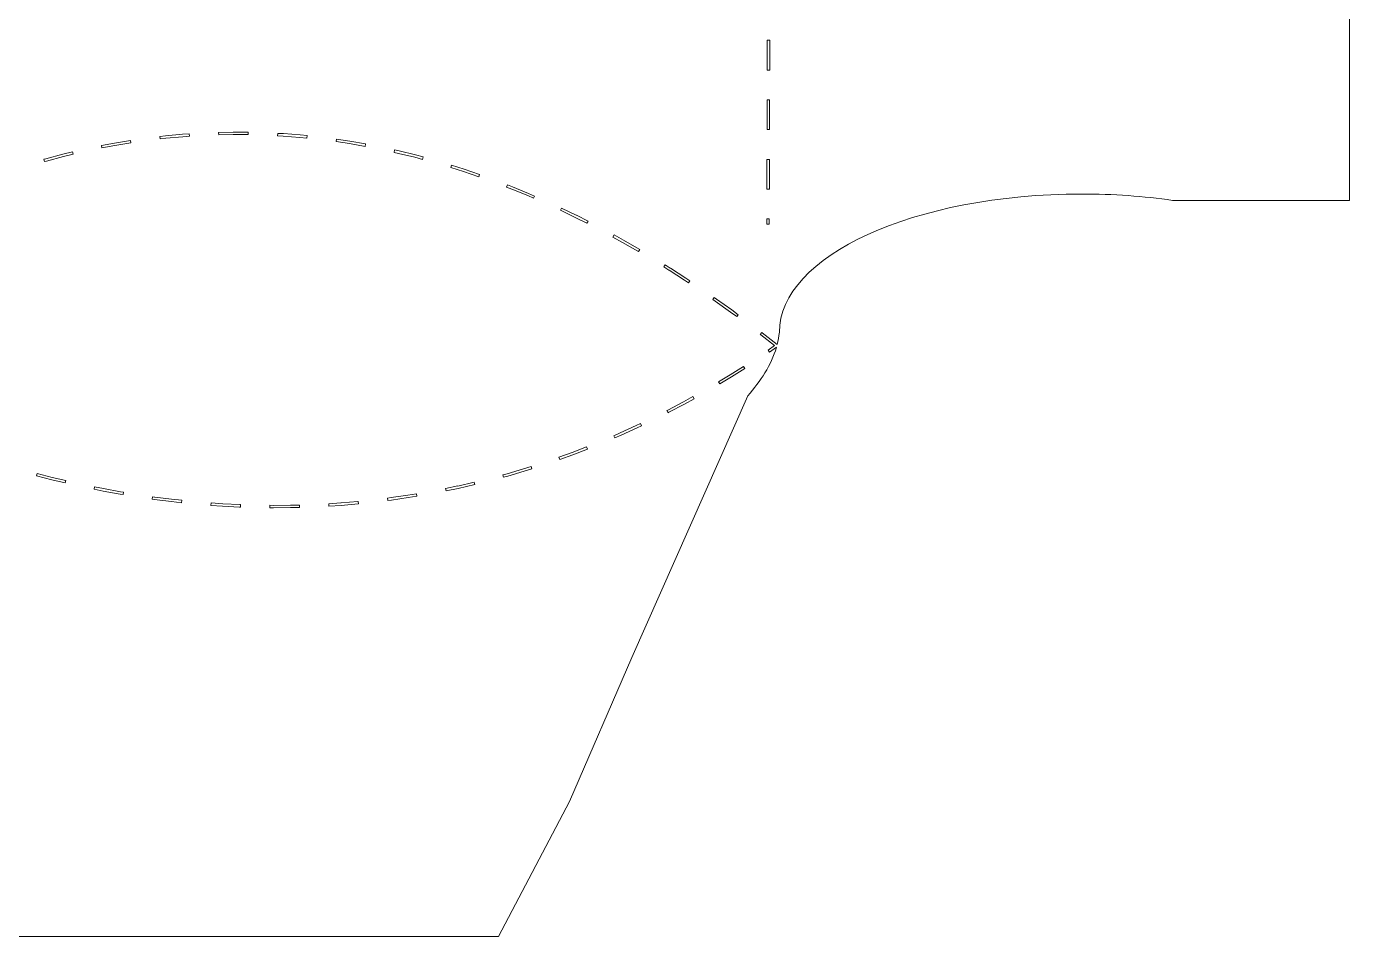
# Model space of a CAD drawing. Header units: centimetres. Extents: x -13.8 to 13.9, y -12.5 to 13.5.
# Drawn here: x -0.25 to 13.85, y -12.5 to -2.81 of the extents above; entities that cross this region are included whole.
import ezdxf

# ---------------------------------------------------------------- set-up
doc = ezdxf.new("R2010")
doc.units = ezdxf.units.CM
doc.header["$MEASUREMENT"] = 0
doc.layers.add('Layer 1', color=7, linetype='Continuous')

msp = doc.modelspace()

# ---------------------------------------------------------------- linework, layer by layer
at = {"layer": 'Layer 1', "color": 22, "lineweight": 18}
for points, knots in [([(-0.39191, 13.53923), (-0.39191, 13.53923), (-1.38576, 12.03771), (-1.38576, 12.03771), (-1.38576, 12.03771), (-1.38576, 12.03771), (-2.20679, 10.56266), (-2.20679, 10.56266), (-2.20679, 10.56266), (-2.20679, 10.30402), (-3.17457, 8.8097), (-3.41147, 8.19878), (-3.41147, 8.19878), (-3.44324, 8.14973), (-3.47562, 8.09861), (-3.5049, 8.04581), (-3.5049, 8.04581), (-3.5049, 8.04581), (-3.34615, 8.13676), (-3.34615, 8.13676), (-3.34615, 8.13676), (-3.34615, 8.13676), (-3.25355, 8.18885), (-3.25355, 8.18885), (-3.25355, 8.18885), (-3.25355, 8.18885), (-3.24115, 8.1657), (-3.24115, 8.1657), (-3.24115, 8.1657), (-3.24115, 8.1657), (-3.33375, 8.11444), (-3.33375, 8.11444), (-3.33375, 8.11444), (-3.33375, 8.11444), (-3.51152, 8.01191), (-3.51152, 8.01191), (-3.51152, 8.01191), (-3.51152, 8.01191), (-3.5173, 8.02266), (-3.5173, 8.02266), (-3.5173, 8.02266), (-3.56171, 7.93923), (-3.59771, 7.85179), (-3.61239, 7.76139), (-3.61239, 7.76139), (-3.61283, 7.67414), (-3.61239, 7.56708), (-3.61239, 7.56708), (-3.61239, 7.56708), (-4.0766, 6.9331), (-5.69982, 6.4641), (-7.63075, 6.4641), (-7.63075, 6.4641), (-8.04973, 6.4641), (-8.45418, 6.48677), (-8.83543, 6.52777), (-8.83543, 6.52777), (-8.83543, 6.52777), (-11.17617, 6.52777), (-11.17617, 6.52777), (-11.17617, 6.52777), (-11.17617, 6.52777), (-11.17617, 6.53107), (-11.17617, 6.53107), (-11.17617, 6.53107), (-11.17617, 6.53632), (-11.18067, 6.54017), (-11.18609, 6.54017), (-11.18609, 6.54017), (-11.18609, 6.54017), (-12.20473, 6.54017), (-12.20473, 6.54017), (-12.20473, 6.54017), (-12.20473, 6.54017), (-12.20473, 4.91794), (-12.20473, 4.91794), (-12.20473, 4.91794), (-12.27671, 4.95157), (-12.35813, 4.97086), (-12.44368, 4.97086), (-12.44368, 4.97086), (-12.44368, 4.97086), (-13.25314, 4.97086), (-13.25314, 4.97086), (-13.25314, 4.97086), (-13.55624, 4.97086), (-13.8005, 4.73442), (-13.8005, 4.44087), (-13.8005, 4.44087), (-13.8005, 4.44087), (-13.8005, -2.12328), (-13.8005, -2.12328), (-13.8005, -2.12328), (-13.8005, -2.41684), (-13.55624, -2.65327), (-13.25314, -2.65327), (-13.25314, -2.65327), (-13.25314, -2.65327), (-12.44368, -2.65327), (-12.44368, -2.65327), (-12.44368, -2.65327), (-12.35813, -2.65328), (-12.27671, -2.63399), (-12.20473, -2.60036), (-12.20473, -2.60036), (-12.20473, -2.60036), (-12.20473, -4.42268), (-12.20473, -4.42268), (-12.20473, -4.42268), (-12.20473, -4.42268), (-11.47051, -4.42268), (-11.47051, -4.42268), (-11.47051, -4.42268), (-11.47051, -4.42268), (-11.47051, -4.43839), (-11.47051, -4.43839), (-11.47051, -4.43839), (-11.47051, -4.43839), (-9.88963, -4.43839), (-9.88963, -4.43839), (-9.88963, -4.43839), (-9.2735, -4.30931), (-8.55492, -4.23499), (-7.78785, -4.23499), (-7.78785, -4.23499), (-5.49553, -4.23498), (-3.63554, -4.89652), (-3.63554, -5.71004), (-3.63554, -5.71004), (-3.63554, -5.71004), (-3.58676, -6.08128), (-3.58676, -6.08128), (-3.58676, -6.08128), (-3.58676, -6.08128), (-3.58014, -6.06971), (-3.58014, -6.06971), (-3.58014, -6.06971), (-3.58014, -6.06971), (-3.4032, -6.17637), (-3.4032, -6.17637), (-3.4032, -6.17637), (-3.4032, -6.17637), (-3.3106, -6.23094), (-3.3106, -6.23094), (-3.3106, -6.23094), (-3.3106, -6.23094), (-3.32383, -6.25326), (-3.32383, -6.25326), (-3.32383, -6.25326), (-3.32383, -6.25326), (-3.41643, -6.19869), (-3.41643, -6.19869), (-3.41643, -6.19869), (-3.41643, -6.19869), (-3.5851, -6.09699), (-3.5851, -6.09699), (-3.5851, -6.09699), (-3.5851, -6.09699), (-3.55451, -6.32933), (-3.55451, -6.32933), (-3.55451, -6.32933), (-3.52232, -6.449), (-3.46148, -6.5663), (-3.37509, -6.67908), (-3.37509, -6.67908), (-3.37509, -6.67908), (-2.81285, -7.85564), (-2.81285, -7.85564), (-2.81285, -7.85564), (-2.50634, -8.45855), (-2.20679, -9.04304), (-2.20679, -9.20254), (-2.20679, -9.20254), (-2.20679, -9.20254), (-1.38576, -10.83717), (-1.38576, -10.83717), (-1.38576, -10.83717), (-1.38576, -10.83717), (-0.39191, -12.50404), (-0.39191, -12.50404), (-0.39191, -12.50404), (-0.39191, -12.50404), (4.77904, -12.50404), (4.77904, -12.50404), (4.77904, -12.50404), (4.77904, -12.50404), (5.53558, -11.06537), (5.53558, -11.06537), (5.53558, -11.06537), (5.53558, -11.06537), (6.20117, -9.52913), (6.20117, -9.52913), (6.20117, -9.52913), (6.20117, -9.52913), (7.4381, -6.74191), (7.4381, -6.74191), (7.4381, -6.74191), (7.57359, -6.58098), (7.68726, -6.41743), (7.74237, -6.22432), (7.74237, -6.22432), (7.74237, -6.22432), (7.66713, -6.27559), (7.66713, -6.27559), (7.66713, -6.27559), (7.66713, -6.27559), (7.65307, -6.25409), (7.65307, -6.25409), (7.65307, -6.25409), (7.65307, -6.25409), (7.72335, -6.20613), (7.72335, -6.20613), (7.72335, -6.20613), (7.72335, -6.20613), (7.57618, -6.09038), (7.57618, -6.09038), (7.57618, -6.09038), (7.57618, -6.09038), (7.57039, -6.08707), (7.57039, -6.08707), (7.57039, -6.08707), (7.57039, -6.08707), (7.58693, -6.06557), (7.58693, -6.06557), (7.58693, -6.06557), (7.58693, -6.06557), (7.59189, -6.06971), (7.59189, -6.06971), (7.59189, -6.06971), (7.59189, -6.06971), (7.75064, -6.19456), (7.75064, -6.19456), (7.75064, -6.19456), (7.76115, -6.15242), (7.7693, -6.10921), (7.77379, -6.06392), (7.77379, -6.06392), (7.77379, -5.25025), (9.2172, -4.59052), (10.99509, -4.59052), (10.99509, -4.59052), (11.33374, -4.59052), (11.65927, -4.6139), (11.96578, -4.65832), (11.96578, -4.65832), (11.96578, -4.65832), (13.85176, -4.65832), (13.85176, -4.65832), (13.85176, -4.65832), (13.85176, -4.65832), (13.85176, 6.29791), (13.85176, 6.29791), (13.85176, 6.29791), (13.85176, 6.29791), (12.43872, 6.29791), (12.43872, 6.29791), (12.43872, 6.29791), (11.97536, 6.17965), (11.4426, 6.11105), (10.87438, 6.11105), (10.87438, 6.11105), (9.33216, 6.11105), (8.04244, 6.60907), (7.72749, 7.27191), (7.72749, 7.27191), (7.72749, 7.27191), (7.72749, 7.31242), (7.72749, 7.31242), (7.72749, 7.31242), (7.75154, 7.50055), (7.71839, 7.65754), (7.67209, 7.81017), (7.67209, 7.81017), (7.67209, 7.81017), (7.53236, 7.70599), (7.53236, 7.70599), (7.53236, 7.70599), (7.53236, 7.70599), (7.5274, 7.70186), (7.5274, 7.70186), (7.5274, 7.70186), (7.5274, 7.70186), (7.51169, 7.72418), (7.51169, 7.72418), (7.51169, 7.72418), (7.51169, 7.72418), (7.51747, 7.72666), (7.51747, 7.72666), (7.51747, 7.72666), (7.51747, 7.72666), (7.66382, 7.83663), (7.66382, 7.83663), (7.66382, 7.83663), (7.66341, 7.83795), (7.66341, 7.83944), (7.66299, 7.84076), (7.66299, 7.84076), (7.66299, 7.84076), (7.59768, 7.88872), (7.59768, 7.88872), (7.59768, 7.88872), (7.59768, 7.88872), (7.61173, 7.90939), (7.61173, 7.90939), (7.61173, 7.90939), (7.61173, 7.90939), (7.64894, 7.8821), (7.64894, 7.8821), (7.64894, 7.8821), (7.6368, 7.91945), (7.62481, 7.95683), (7.61256, 7.99455), (7.61256, 7.99455), (7.54265, 8.20988), (7.24876, 8.72794), (7.24876, 8.72794), (7.24876, 8.72794), (7.24876, 8.72794), (6.20117, 10.85784), (6.20117, 10.85784), (6.20117, 10.85784), (6.20117, 10.85784), (5.53558, 12.24359), (5.53558, 12.24359), (5.53558, 12.24359), (5.53558, 12.24359), (4.77904, 13.53923), (4.77904, 13.53923), (4.77904, 13.53923), (4.77904, 13.53923), (-0.39191, 13.53923), (-0.39191, 13.53923)], [0, 0, 0, 0, 0.01190476, 0.01190476, 0.01190476, 0.01190476, 0.02380952, 0.02380952, 0.02380952, 0.02380952, 0.03571429, 0.03571429, 0.03571429, 0.03571429, 0.04761905, 0.04761905, 0.04761905, 0.04761905, 0.05952381, 0.05952381, 0.05952381, 0.05952381, 0.07142857, 0.07142857, 0.07142857, 0.07142857, 0.08333333, 0.08333333, 0.08333333, 0.08333333, 0.0952381, 0.0952381, 0.0952381, 0.0952381, 0.10714286, 0.10714286, 0.10714286, 0.10714286, 0.11904762, 0.11904762, 0.11904762, 0.11904762, 0.13095238, 0.13095238, 0.13095238, 0.13095238, 0.14285714, 0.14285714, 0.14285714, 0.14285714, 0.1547619, 0.1547619, 0.1547619, 0.1547619, 0.16666667, 0.16666667, 0.16666667, 0.16666667, 0.17857143, 0.17857143, 0.17857143, 0.17857143, 0.19047619, 0.19047619, 0.19047619, 0.19047619, 0.20238095, 0.20238095, 0.20238095, 0.20238095, 0.21428571, 0.21428571, 0.21428571, 0.21428571, 0.22619048, 0.22619048, 0.22619048, 0.22619048, 0.23809524, 0.23809524, 0.23809524, 0.23809524, 0.25, 0.25, 0.25, 0.25, 0.26190476, 0.26190476, 0.26190476, 0.26190476, 0.27380952, 0.27380952, 0.27380952, 0.27380952, 0.28571429, 0.28571429, 0.28571429, 0.28571429, 0.29761905, 0.29761905, 0.29761905, 0.29761905, 0.30952381, 0.30952381, 0.30952381, 0.30952381, 0.32142857, 0.32142857, 0.32142857, 0.32142857, 0.33333333, 0.33333333, 0.33333333, 0.33333333, 0.3452381, 0.3452381, 0.3452381, 0.3452381, 0.35714286, 0.35714286, 0.35714286, 0.35714286, 0.36904762, 0.36904762, 0.36904762, 0.36904762, 0.38095238, 0.38095238, 0.38095238, 0.38095238, 0.39285714, 0.39285714, 0.39285714, 0.39285714, 0.4047619, 0.4047619, 0.4047619, 0.4047619, 0.41666667, 0.41666667, 0.41666667, 0.41666667, 0.42857143, 0.42857143, 0.42857143, 0.42857143, 0.44047619, 0.44047619, 0.44047619, 0.44047619, 0.45238095, 0.45238095, 0.45238095, 0.45238095, 0.46428571, 0.46428571, 0.46428571, 0.46428571, 0.47619048, 0.47619048, 0.47619048, 0.47619048, 0.48809524, 0.48809524, 0.48809524, 0.48809524, 0.5, 0.5, 0.5, 0.5, 0.51190476, 0.51190476, 0.51190476, 0.51190476, 0.52380952, 0.52380952, 0.52380952, 0.52380952, 0.53571429, 0.53571429, 0.53571429, 0.53571429, 0.54761905, 0.54761905, 0.54761905, 0.54761905, 0.55952381, 0.55952381, 0.55952381, 0.55952381, 0.57142857, 0.57142857, 0.57142857, 0.57142857, 0.58333333, 0.58333333, 0.58333333, 0.58333333, 0.5952381, 0.5952381, 0.5952381, 0.5952381, 0.60714286, 0.60714286, 0.60714286, 0.60714286, 0.61904762, 0.61904762, 0.61904762, 0.61904762, 0.63095238, 0.63095238, 0.63095238, 0.63095238, 0.64285714, 0.64285714, 0.64285714, 0.64285714, 0.6547619, 0.6547619, 0.6547619, 0.6547619, 0.66666667, 0.66666667, 0.66666667, 0.66666667, 0.67857143, 0.67857143, 0.67857143, 0.67857143, 0.69047619, 0.69047619, 0.69047619, 0.69047619, 0.70238095, 0.70238095, 0.70238095, 0.70238095, 0.71428571, 0.71428571, 0.71428571, 0.71428571, 0.72619048, 0.72619048, 0.72619048, 0.72619048, 0.73809524, 0.73809524, 0.73809524, 0.73809524, 0.75, 0.75, 0.75, 0.75, 0.76190476, 0.76190476, 0.76190476, 0.76190476, 0.77380952, 0.77380952, 0.77380952, 0.77380952, 0.78571429, 0.78571429, 0.78571429, 0.78571429, 0.79761905, 0.79761905, 0.79761905, 0.79761905, 0.80952381, 0.80952381, 0.80952381, 0.80952381, 0.82142857, 0.82142857, 0.82142857, 0.82142857, 0.83333333, 0.83333333, 0.83333333, 0.83333333, 0.8452381, 0.8452381, 0.8452381, 0.8452381, 0.85714286, 0.85714286, 0.85714286, 0.85714286, 0.86904762, 0.86904762, 0.86904762, 0.86904762, 0.88095238, 0.88095238, 0.88095238, 0.88095238, 0.89285714, 0.89285714, 0.89285714, 0.89285714, 0.9047619, 0.9047619, 0.9047619, 0.9047619, 0.91666667, 0.91666667, 0.91666667, 0.91666667, 0.92857143, 0.92857143, 0.92857143, 0.92857143, 0.94047619, 0.94047619, 0.94047619, 0.94047619, 0.95238095, 0.95238095, 0.95238095, 0.95238095, 0.96428571, 0.96428571, 0.96428571, 0.96428571, 0.97619048, 0.97619048, 0.97619048, 0.97619048, 1, 1, 1, 1]), ([(7.6448, -2.95176), (7.6448, -2.95176), (7.67126, -2.95176), (7.67126, -2.95176), (7.67126, -2.95176), (7.67126, -2.95176), (7.67044, -3.26926), (7.67044, -3.26926), (7.67044, -3.26926), (7.67044, -3.26926), (7.64398, -3.26926), (7.64398, -3.26926), (7.64398, -3.26926), (7.64398, -3.26926), (7.6448, -2.95176), (7.6448, -2.95176)], [0, 0, 0, 0, 0.2, 0.2, 0.2, 0.2, 0.4, 0.4, 0.4, 0.4, 0.6, 0.6, 0.6, 0.6, 1, 1, 1, 1]), ([(7.64315, -3.58676), (7.64315, -3.58676), (7.66961, -3.58676), (7.66961, -3.58676), (7.66961, -3.58676), (7.66961, -3.58676), (7.66878, -3.90426), (7.66878, -3.90426), (7.66878, -3.90426), (7.66878, -3.90426), (7.64232, -3.90426), (7.64232, -3.90426), (7.64232, -3.90426), (7.64232, -3.90426), (7.64315, -3.58676), (7.64315, -3.58676)], [0, 0, 0, 0, 0.2, 0.2, 0.2, 0.2, 0.4, 0.4, 0.4, 0.4, 0.6, 0.6, 0.6, 0.6, 1, 1, 1, 1]), ([(1.95048, -3.93072), (1.95048, -3.93072), (1.9513, -3.93072), (1.9513, -3.93072), (1.9513, -3.93072), (1.9513, -3.93072), (2.11171, -3.93154), (2.11171, -3.93154), (2.11171, -3.93154), (2.11171, -3.93154), (2.11171, -3.958), (2.11171, -3.958), (2.11171, -3.958), (2.11171, -3.958), (1.9513, -3.95717), (1.9513, -3.95717), (1.9513, -3.95717), (1.9513, -3.95717), (1.95048, -3.95717), (1.95048, -3.95717), (1.95048, -3.95717), (1.95048, -3.95717), (1.79751, -3.95965), (1.79751, -3.95965), (1.79751, -3.95965), (1.79751, -3.95965), (1.79669, -3.93402), (1.79669, -3.93402), (1.79669, -3.93402), (1.79669, -3.93402), (1.95048, -3.93072), (1.95048, -3.93072)], [0, 0, 0, 0, 0.11111111, 0.11111111, 0.11111111, 0.11111111, 0.22222222, 0.22222222, 0.22222222, 0.22222222, 0.33333333, 0.33333333, 0.33333333, 0.33333333, 0.44444444, 0.44444444, 0.44444444, 0.44444444, 0.55555556, 0.55555556, 0.55555556, 0.55555556, 0.66666667, 0.66666667, 0.66666667, 0.66666667, 0.77777778, 0.77777778, 0.77777778, 0.77777778, 1, 1, 1, 1]), ([(2.42673, -3.94395), (2.42673, -3.94395), (2.48626, -3.94643), (2.48626, -3.94643), (2.48626, -3.94643), (2.48626, -3.94643), (2.48708, -3.94643), (2.48708, -3.94643), (2.48708, -3.94643), (2.48708, -3.94643), (2.66402, -3.96048), (2.66402, -3.96048), (2.66402, -3.96048), (2.66402, -3.96048), (2.66485, -3.96048), (2.66485, -3.96048), (2.66485, -3.96048), (2.66485, -3.96048), (2.74009, -3.96875), (2.74009, -3.96875), (2.74009, -3.96875), (2.74009, -3.96875), (2.73761, -3.99438), (2.73761, -3.99438), (2.73761, -3.99438), (2.73761, -3.99438), (2.66237, -3.98694), (2.66237, -3.98694), (2.66237, -3.98694), (2.66237, -3.98694), (2.66154, -3.98694), (2.66154, -3.98694), (2.66154, -3.98694), (2.66154, -3.98694), (2.4846, -3.97288), (2.4846, -3.97288), (2.4846, -3.97288), (2.4846, -3.97288), (2.42507, -3.96958), (2.42507, -3.96958), (2.42507, -3.96958), (2.42507, -3.96958), (2.42673, -3.94395), (2.42673, -3.94395)], [0, 0, 0, 0, 0.08333333, 0.08333333, 0.08333333, 0.08333333, 0.16666667, 0.16666667, 0.16666667, 0.16666667, 0.25, 0.25, 0.25, 0.25, 0.33333333, 0.33333333, 0.33333333, 0.33333333, 0.41666667, 0.41666667, 0.41666667, 0.41666667, 0.5, 0.5, 0.5, 0.5, 0.58333333, 0.58333333, 0.58333333, 0.58333333, 0.66666667, 0.66666667, 0.66666667, 0.66666667, 0.75, 0.75, 0.75, 0.75, 0.83333333, 0.83333333, 0.83333333, 0.83333333, 1, 1, 1, 1]), ([(0.85659, -4.01919), (0.85659, -4.01919), (0.86072, -4.04482), (0.86072, -4.04482), (0.86072, -4.04482), (0.86072, -4.04482), (0.6904, -4.07376), (0.6904, -4.07376), (0.6904, -4.07376), (0.6904, -4.07376), (0.68957, -4.07376), (0.68957, -4.07376), (0.68957, -4.07376), (0.68957, -4.07376), (0.55149, -4.10021), (0.55149, -4.10021), (0.55149, -4.10021), (0.55149, -4.10021), (0.54653, -4.07376), (0.54653, -4.07376), (0.54653, -4.07376), (0.54653, -4.07376), (0.68544, -4.04813), (0.68544, -4.04813), (0.68544, -4.04813), (0.68544, -4.04813), (0.68544, -4.0473), (0.68544, -4.0473), (0.68544, -4.0473), (0.68544, -4.0473), (0.85659, -4.01919), (0.85659, -4.01919)], [0, 0, 0, 0, 0.11111111, 0.11111111, 0.11111111, 0.11111111, 0.22222222, 0.22222222, 0.22222222, 0.22222222, 0.33333333, 0.33333333, 0.33333333, 0.33333333, 0.44444444, 0.44444444, 0.44444444, 0.44444444, 0.55555556, 0.55555556, 0.55555556, 0.55555556, 0.66666667, 0.66666667, 0.66666667, 0.66666667, 0.77777778, 0.77777778, 0.77777778, 0.77777778, 1, 1, 1, 1]), ([(1.48249, -3.94973), (1.48249, -3.94973), (1.48415, -3.97536), (1.48415, -3.97536), (1.48415, -3.97536), (1.48415, -3.97536), (1.41304, -3.98033), (1.41304, -3.98033), (1.41304, -3.98033), (1.41304, -3.98033), (1.23279, -3.99686), (1.23279, -3.99686), (1.23279, -3.99686), (1.23279, -3.99686), (1.17161, -4.0043), (1.17161, -4.0043), (1.17161, -4.0043), (1.17161, -4.0043), (1.16913, -3.97785), (1.16913, -3.97785), (1.16913, -3.97785), (1.16913, -3.97785), (1.23031, -3.9704), (1.23031, -3.9704), (1.23031, -3.9704), (1.23031, -3.9704), (1.41056, -3.95387), (1.41056, -3.95387), (1.41056, -3.95387), (1.41056, -3.95387), (1.41139, -3.95387), (1.41139, -3.95387), (1.41139, -3.95387), (1.41139, -3.95387), (1.48249, -3.94973), (1.48249, -3.94973)], [0, 0, 0, 0, 0.1, 0.1, 0.1, 0.1, 0.2, 0.2, 0.2, 0.2, 0.3, 0.3, 0.3, 0.3, 0.4, 0.4, 0.4, 0.4, 0.5, 0.5, 0.5, 0.5, 0.6, 0.6, 0.6, 0.6, 0.7, 0.7, 0.7, 0.7, 0.8, 0.8, 0.8, 0.8, 1, 1, 1, 1]), ([(3.05263, -4.00596), (3.05263, -4.00596), (3.19484, -4.02745), (3.19484, -4.02745), (3.19484, -4.02745), (3.19484, -4.02745), (3.36352, -4.05722), (3.36352, -4.05722), (3.36352, -4.05722), (3.36352, -4.05722), (3.35855, -4.08285), (3.35855, -4.08285), (3.35855, -4.08285), (3.35855, -4.08285), (3.19071, -4.05309), (3.19071, -4.05309), (3.19071, -4.05309), (3.19071, -4.05309), (3.18988, -4.05309), (3.18988, -4.05309), (3.18988, -4.05309), (3.18988, -4.05309), (3.04932, -4.03242), (3.04932, -4.03242), (3.04932, -4.03242), (3.04932, -4.03242), (3.05263, -4.00596), (3.05263, -4.00596)], [0, 0, 0, 0, 0.125, 0.125, 0.125, 0.125, 0.25, 0.25, 0.25, 0.25, 0.375, 0.375, 0.375, 0.375, 0.5, 0.5, 0.5, 0.5, 0.625, 0.625, 0.625, 0.625, 0.75, 0.75, 0.75, 0.75, 1, 1, 1, 1]), ([(0.23895, -4.14156), (0.23895, -4.14156), (0.24557, -4.16719), (0.24557, -4.16719), (0.24557, -4.16719), (0.24557, -4.16719), (0.14387, -4.19117), (0.14387, -4.19117), (0.14387, -4.19117), (0.14387, -4.19117), (-0.03886, -4.23995), (-0.03886, -4.23995), (-0.03886, -4.23995), (-0.03886, -4.23995), (-0.03969, -4.23995), (-0.03969, -4.23995), (-0.03969, -4.23995), (-0.03969, -4.23995), (-0.0587, -4.24491), (-0.0587, -4.24491), (-0.0587, -4.24491), (-0.0587, -4.24491), (-0.06532, -4.2201), (-0.06532, -4.2201), (-0.06532, -4.2201), (-0.06532, -4.2201), (-0.0463, -4.21432), (-0.0463, -4.21432), (-0.0463, -4.21432), (-0.0463, -4.21432), (0.13725, -4.16553), (0.13725, -4.16553), (0.13725, -4.16553), (0.13725, -4.16553), (0.23895, -4.14156), (0.23895, -4.14156)], [0, 0, 0, 0, 0.1, 0.1, 0.1, 0.1, 0.2, 0.2, 0.2, 0.2, 0.3, 0.3, 0.3, 0.3, 0.4, 0.4, 0.4, 0.4, 0.5, 0.5, 0.5, 0.5, 0.6, 0.6, 0.6, 0.6, 0.7, 0.7, 0.7, 0.7, 0.8, 0.8, 0.8, 0.8, 1, 1, 1, 1]), ([(3.67192, -4.12089), (3.67192, -4.12089), (3.7207, -4.13163), (3.7207, -4.13163), (3.7207, -4.13163), (3.7207, -4.13163), (3.89516, -4.17463), (3.89516, -4.17463), (3.89516, -4.17463), (3.89516, -4.17463), (3.97702, -4.19613), (3.97702, -4.19613), (3.97702, -4.19613), (3.97702, -4.19613), (3.9704, -4.22176), (3.9704, -4.22176), (3.9704, -4.22176), (3.9704, -4.22176), (3.88855, -4.19943), (3.88855, -4.19943), (3.88855, -4.19943), (3.88855, -4.19943), (3.71492, -4.15727), (3.71492, -4.15727), (3.71492, -4.15727), (3.71492, -4.15727), (3.66613, -4.14652), (3.66613, -4.14652), (3.66613, -4.14652), (3.66613, -4.14652), (3.67192, -4.12089), (3.67192, -4.12089)], [0, 0, 0, 0, 0.11111111, 0.11111111, 0.11111111, 0.11111111, 0.22222222, 0.22222222, 0.22222222, 0.22222222, 0.33333333, 0.33333333, 0.33333333, 0.33333333, 0.44444444, 0.44444444, 0.44444444, 0.44444444, 0.55555556, 0.55555556, 0.55555556, 0.55555556, 0.66666667, 0.66666667, 0.66666667, 0.66666667, 0.77777778, 0.77777778, 0.77777778, 0.77777778, 1, 1, 1, 1]), ([(7.6415, -4.22176), (7.6415, -4.22176), (7.66796, -4.22176), (7.66796, -4.22176), (7.66796, -4.22176), (7.66796, -4.22176), (7.66713, -4.53926), (7.66713, -4.53926), (7.66713, -4.53926), (7.66713, -4.53926), (7.64067, -4.53926), (7.64067, -4.53926), (7.64067, -4.53926), (7.64067, -4.53926), (7.6415, -4.22176), (7.6415, -4.22176)], [0, 0, 0, 0, 0.2, 0.2, 0.2, 0.2, 0.4, 0.4, 0.4, 0.4, 0.6, 0.6, 0.6, 0.6, 1, 1, 1, 1]), ([(4.27964, -4.28377), (4.27964, -4.28377), (4.41523, -4.32676), (4.41523, -4.32676), (4.41523, -4.32676), (4.41523, -4.32676), (4.57895, -4.38216), (4.57895, -4.38216), (4.57895, -4.38216), (4.57895, -4.38216), (4.57068, -4.40697), (4.57068, -4.40697), (4.57068, -4.40697), (4.57068, -4.40697), (4.40697, -4.35157), (4.40697, -4.35157), (4.40697, -4.35157), (4.40697, -4.35157), (4.27219, -4.30857), (4.27219, -4.30857), (4.27219, -4.30857), (4.27219, -4.30857), (4.27964, -4.28377), (4.27964, -4.28377)], [0, 0, 0, 0, 0.14285714, 0.14285714, 0.14285714, 0.14285714, 0.28571429, 0.28571429, 0.28571429, 0.28571429, 0.42857143, 0.42857143, 0.42857143, 0.42857143, 0.57142857, 0.57142857, 0.57142857, 0.57142857, 0.71428571, 0.71428571, 0.71428571, 0.71428571, 1, 1, 1, 1]), ([(4.87412, -4.49213), (4.87412, -4.49213), (4.93035, -4.51363), (4.93035, -4.51363), (4.93035, -4.51363), (4.93035, -4.51363), (5.10067, -4.58391), (5.10067, -4.58391), (5.10067, -4.58391), (5.10067, -4.58391), (5.16516, -4.61202), (5.16516, -4.61202), (5.16516, -4.61202), (5.16516, -4.61202), (5.15441, -4.636), (5.15441, -4.636), (5.15441, -4.636), (5.15441, -4.636), (5.09075, -4.60788), (5.09075, -4.60788), (5.09075, -4.60788), (5.09075, -4.60788), (4.92042, -4.53843), (4.92042, -4.53843), (4.92042, -4.53843), (4.92042, -4.53843), (4.8642, -4.51611), (4.8642, -4.51611), (4.8642, -4.51611), (4.8642, -4.51611), (4.87412, -4.49213), (4.87412, -4.49213)], [0, 0, 0, 0, 0.11111111, 0.11111111, 0.11111111, 0.11111111, 0.22222222, 0.22222222, 0.22222222, 0.22222222, 0.33333333, 0.33333333, 0.33333333, 0.33333333, 0.44444444, 0.44444444, 0.44444444, 0.44444444, 0.55555556, 0.55555556, 0.55555556, 0.55555556, 0.66666667, 0.66666667, 0.66666667, 0.66666667, 0.77777778, 0.77777778, 0.77777778, 0.77777778, 1, 1, 1, 1]), ([(5.45207, -4.741), (5.45207, -4.741), (5.60917, -4.81624), (5.60917, -4.81624), (5.60917, -4.81624), (5.60917, -4.81624), (5.60999, -4.81707), (5.60999, -4.81707), (5.60999, -4.81707), (5.60999, -4.81707), (5.73402, -4.87991), (5.73402, -4.87991), (5.73402, -4.87991), (5.73402, -4.87991), (5.72244, -4.90306), (5.72244, -4.90306), (5.72244, -4.90306), (5.72244, -4.90306), (5.59842, -4.84022), (5.59842, -4.84022), (5.59842, -4.84022), (5.59842, -4.84022), (5.59759, -4.84022), (5.59759, -4.84022), (5.59759, -4.84022), (5.59759, -4.84022), (5.44049, -4.76415), (5.44049, -4.76415), (5.44049, -4.76415), (5.44049, -4.76415), (5.45207, -4.741), (5.45207, -4.741)], [0, 0, 0, 0, 0.11111111, 0.11111111, 0.11111111, 0.11111111, 0.22222222, 0.22222222, 0.22222222, 0.22222222, 0.33333333, 0.33333333, 0.33333333, 0.33333333, 0.44444444, 0.44444444, 0.44444444, 0.44444444, 0.55555556, 0.55555556, 0.55555556, 0.55555556, 0.66666667, 0.66666667, 0.66666667, 0.66666667, 0.77777778, 0.77777778, 0.77777778, 0.77777778, 1, 1, 1, 1]), ([(7.63984, -4.85676), (7.63984, -4.85676), (7.6663, -4.85676), (7.6663, -4.85676), (7.6663, -4.85676), (7.6663, -4.85676), (7.66548, -4.91298), (7.66548, -4.91298), (7.66548, -4.91298), (7.66548, -4.91298), (7.63902, -4.91298), (7.63902, -4.91298), (7.63902, -4.91298), (7.63902, -4.91298), (7.63984, -4.85676), (7.63984, -4.85676)], [0, 0, 0, 0, 0.2, 0.2, 0.2, 0.2, 0.4, 0.4, 0.4, 0.4, 0.6, 0.6, 0.6, 0.6, 1, 1, 1, 1]), ([(6.01266, -5.02708), (6.01266, -5.02708), (6.11353, -5.08248), (6.11353, -5.08248), (6.11353, -5.08248), (6.11353, -5.08248), (6.27972, -5.17839), (6.27972, -5.17839), (6.27972, -5.17839), (6.27972, -5.17839), (6.28633, -5.18253), (6.28633, -5.18253), (6.28633, -5.18253), (6.28633, -5.18253), (6.27311, -5.20485), (6.27311, -5.20485), (6.27311, -5.20485), (6.27311, -5.20485), (6.26649, -5.20072), (6.26649, -5.20072), (6.26649, -5.20072), (6.26649, -5.20072), (6.1003, -5.10563), (6.1003, -5.10563), (6.1003, -5.10563), (6.1003, -5.10563), (6.00025, -5.05023), (6.00025, -5.05023), (6.00025, -5.05023), (6.00025, -5.05023), (6.01266, -5.02708), (6.01266, -5.02708)], [0, 0, 0, 0, 0.11111111, 0.11111111, 0.11111111, 0.11111111, 0.22222222, 0.22222222, 0.22222222, 0.22222222, 0.33333333, 0.33333333, 0.33333333, 0.33333333, 0.44444444, 0.44444444, 0.44444444, 0.44444444, 0.55555556, 0.55555556, 0.55555556, 0.55555556, 0.66666667, 0.66666667, 0.66666667, 0.66666667, 0.77777778, 0.77777778, 0.77777778, 0.77777778, 1, 1, 1, 1]), ([(6.55505, -5.34541), (6.55505, -5.34541), (6.61128, -5.38096), (6.61128, -5.38096), (6.61128, -5.38096), (6.61128, -5.38096), (6.6121, -5.38096), (6.6121, -5.38096), (6.6121, -5.38096), (6.6121, -5.38096), (6.77664, -5.4868), (6.77664, -5.4868), (6.77664, -5.4868), (6.77664, -5.4868), (6.81964, -5.51574), (6.81964, -5.51574), (6.81964, -5.51574), (6.81964, -5.51574), (6.80558, -5.53806), (6.80558, -5.53806), (6.80558, -5.53806), (6.80558, -5.53806), (6.76258, -5.50912), (6.76258, -5.50912), (6.76258, -5.50912), (6.76258, -5.50912), (6.76176, -5.50912), (6.76176, -5.50912), (6.76176, -5.50912), (6.76176, -5.50912), (6.59805, -5.40246), (6.59805, -5.40246), (6.59805, -5.40246), (6.59805, -5.40246), (6.59722, -5.40246), (6.59722, -5.40246), (6.59722, -5.40246), (6.59722, -5.40246), (6.541, -5.36773), (6.541, -5.36773), (6.541, -5.36773), (6.541, -5.36773), (6.55505, -5.34541), (6.55505, -5.34541)], [0, 0, 0, 0, 0.08333333, 0.08333333, 0.08333333, 0.08333333, 0.16666667, 0.16666667, 0.16666667, 0.16666667, 0.25, 0.25, 0.25, 0.25, 0.33333333, 0.33333333, 0.33333333, 0.33333333, 0.41666667, 0.41666667, 0.41666667, 0.41666667, 0.5, 0.5, 0.5, 0.5, 0.58333333, 0.58333333, 0.58333333, 0.58333333, 0.66666667, 0.66666667, 0.66666667, 0.66666667, 0.75, 0.75, 0.75, 0.75, 0.83333333, 0.83333333, 0.83333333, 0.83333333, 1, 1, 1, 1]), ([(7.08008, -5.69268), (7.08008, -5.69268), (7.10406, -5.71004), (7.10406, -5.71004), (7.10406, -5.71004), (7.10406, -5.71004), (7.10489, -5.71004), (7.10489, -5.71004), (7.10489, -5.71004), (7.10489, -5.71004), (7.26777, -5.82662), (7.26777, -5.82662), (7.26777, -5.82662), (7.26777, -5.82662), (7.33557, -5.87706), (7.33557, -5.87706), (7.33557, -5.87706), (7.33557, -5.87706), (7.31986, -5.89773), (7.31986, -5.89773), (7.31986, -5.89773), (7.31986, -5.89773), (7.25206, -5.84812), (7.25206, -5.84812), (7.25206, -5.84812), (7.25206, -5.84812), (7.08918, -5.73154), (7.08918, -5.73154), (7.08918, -5.73154), (7.08918, -5.73154), (7.0652, -5.71417), (7.0652, -5.71417), (7.0652, -5.71417), (7.0652, -5.71417), (7.08008, -5.69268), (7.08008, -5.69268)], [0, 0, 0, 0, 0.1, 0.1, 0.1, 0.1, 0.2, 0.2, 0.2, 0.2, 0.3, 0.3, 0.3, 0.3, 0.4, 0.4, 0.4, 0.4, 0.5, 0.5, 0.5, 0.5, 0.6, 0.6, 0.6, 0.6, 0.7, 0.7, 0.7, 0.7, 0.8, 0.8, 0.8, 0.8, 1, 1, 1, 1]), ([(7.39097, -6.42772), (7.39097, -6.42772), (7.40503, -6.45005), (7.40503, -6.45005), (7.40503, -6.45005), (7.40503, -6.45005), (7.26199, -6.54017), (7.26199, -6.54017), (7.26199, -6.54017), (7.26199, -6.54017), (7.13796, -6.61541), (7.13796, -6.61541), (7.13796, -6.61541), (7.13796, -6.61541), (7.12391, -6.59309), (7.12391, -6.59309), (7.12391, -6.59309), (7.12391, -6.59309), (7.24793, -6.51785), (7.24793, -6.51785), (7.24793, -6.51785), (7.24793, -6.51785), (7.24876, -6.51785), (7.24876, -6.51785), (7.24876, -6.51785), (7.24876, -6.51785), (7.39097, -6.42772), (7.39097, -6.42772)], [0, 0, 0, 0, 0.125, 0.125, 0.125, 0.125, 0.25, 0.25, 0.25, 0.25, 0.375, 0.375, 0.375, 0.375, 0.5, 0.5, 0.5, 0.5, 0.625, 0.625, 0.625, 0.625, 0.75, 0.75, 0.75, 0.75, 1, 1, 1, 1]), ([(6.85271, -6.75018), (6.85271, -6.75018), (6.86511, -6.77251), (6.86511, -6.77251), (6.86511, -6.77251), (6.86511, -6.77251), (6.76424, -6.82873), (6.76424, -6.82873), (6.76424, -6.82873), (6.76424, -6.82873), (6.76341, -6.82873), (6.76341, -6.82873), (6.76341, -6.82873), (6.76341, -6.82873), (6.59639, -6.9172), (6.59639, -6.9172), (6.59639, -6.9172), (6.59639, -6.9172), (6.5873, -6.92133), (6.5873, -6.92133), (6.5873, -6.92133), (6.5873, -6.92133), (6.57572, -6.89818), (6.57572, -6.89818), (6.57572, -6.89818), (6.57572, -6.89818), (6.58399, -6.89405), (6.58399, -6.89405), (6.58399, -6.89405), (6.58399, -6.89405), (6.75101, -6.80558), (6.75101, -6.80558), (6.75101, -6.80558), (6.75101, -6.80558), (6.75184, -6.80558), (6.75184, -6.80558), (6.75184, -6.80558), (6.75184, -6.80558), (6.85271, -6.75018), (6.85271, -6.75018)], [0, 0, 0, 0, 0.09090909, 0.09090909, 0.09090909, 0.09090909, 0.18181818, 0.18181818, 0.18181818, 0.18181818, 0.27272727, 0.27272727, 0.27272727, 0.27272727, 0.36363636, 0.36363636, 0.36363636, 0.36363636, 0.45454545, 0.45454545, 0.45454545, 0.45454545, 0.54545455, 0.54545455, 0.54545455, 0.54545455, 0.63636364, 0.63636364, 0.63636364, 0.63636364, 0.72727273, 0.72727273, 0.72727273, 0.72727273, 0.81818182, 0.81818182, 0.81818182, 0.81818182, 1, 1, 1, 1]), ([(6.29378, -7.03626), (6.29378, -7.03626), (6.30535, -7.06024), (6.30535, -7.06024), (6.30535, -7.06024), (6.30535, -7.06024), (6.25822, -7.08257), (6.25822, -7.08257), (6.25822, -7.08257), (6.25822, -7.08257), (6.0879, -7.16029), (6.0879, -7.16029), (6.0879, -7.16029), (6.0879, -7.16029), (6.01844, -7.19005), (6.01844, -7.19005), (6.01844, -7.19005), (6.01844, -7.19005), (6.0077, -7.16607), (6.0077, -7.16607), (6.0077, -7.16607), (6.0077, -7.16607), (6.07715, -7.13631), (6.07715, -7.13631), (6.07715, -7.13631), (6.07715, -7.13631), (6.07798, -7.13631), (6.07798, -7.13631), (6.07798, -7.13631), (6.07798, -7.13631), (6.24747, -7.05859), (6.24747, -7.05859), (6.24747, -7.05859), (6.24747, -7.05859), (6.24747, -7.05941), (6.24747, -7.05941), (6.24747, -7.05941), (6.24747, -7.05941), (6.29378, -7.03626), (6.29378, -7.03626)], [0, 0, 0, 0, 0.09090909, 0.09090909, 0.09090909, 0.09090909, 0.18181818, 0.18181818, 0.18181818, 0.18181818, 0.27272727, 0.27272727, 0.27272727, 0.27272727, 0.36363636, 0.36363636, 0.36363636, 0.36363636, 0.45454545, 0.45454545, 0.45454545, 0.45454545, 0.54545455, 0.54545455, 0.54545455, 0.54545455, 0.63636364, 0.63636364, 0.63636364, 0.63636364, 0.72727273, 0.72727273, 0.72727273, 0.72727273, 0.81818182, 0.81818182, 0.81818182, 0.81818182, 1, 1, 1, 1]), ([(5.71831, -7.28596), (5.71831, -7.28596), (5.7274, -7.30994), (5.7274, -7.30994), (5.7274, -7.30994), (5.7274, -7.30994), (5.57361, -7.36865), (5.57361, -7.36865), (5.57361, -7.36865), (5.57361, -7.36865), (5.57361, -7.36947), (5.57361, -7.36947), (5.57361, -7.36947), (5.57361, -7.36947), (5.43223, -7.41991), (5.43223, -7.41991), (5.43223, -7.41991), (5.43223, -7.41991), (5.42396, -7.3951), (5.42396, -7.3951), (5.42396, -7.3951), (5.42396, -7.3951), (5.56452, -7.34467), (5.56452, -7.34467), (5.56452, -7.34467), (5.56452, -7.34467), (5.71831, -7.28596), (5.71831, -7.28596)], [0, 0, 0, 0, 0.125, 0.125, 0.125, 0.125, 0.25, 0.25, 0.25, 0.25, 0.375, 0.375, 0.375, 0.375, 0.5, 0.5, 0.5, 0.5, 0.625, 0.625, 0.625, 0.625, 0.75, 0.75, 0.75, 0.75, 1, 1, 1, 1]), ([(-0.13891, -7.57039), (-0.13891, -7.57039), (0.02315, -7.61173), (0.02315, -7.61173), (0.02315, -7.61173), (0.02315, -7.61173), (0.16619, -7.64563), (0.16619, -7.64563), (0.16619, -7.64563), (0.16619, -7.64563), (0.1604, -7.67044), (0.1604, -7.67044), (0.1604, -7.67044), (0.1604, -7.67044), (0.01654, -7.63654), (0.01654, -7.63654), (0.01654, -7.63654), (0.01654, -7.63654), (-0.14552, -7.5952), (-0.14552, -7.5952), (-0.14552, -7.5952), (-0.14552, -7.5952), (-0.13891, -7.57039), (-0.13891, -7.57039)], [0, 0, 0, 0, 0.14285714, 0.14285714, 0.14285714, 0.14285714, 0.28571429, 0.28571429, 0.28571429, 0.28571429, 0.42857143, 0.42857143, 0.42857143, 0.42857143, 0.57142857, 0.57142857, 0.57142857, 0.57142857, 0.71428571, 0.71428571, 0.71428571, 0.71428571, 1, 1, 1, 1]), ([(5.1263, -7.49432), (5.1263, -7.49432), (5.13374, -7.51913), (5.13374, -7.51913), (5.13374, -7.51913), (5.13374, -7.51913), (5.05271, -7.54476), (5.05271, -7.54476), (5.05271, -7.54476), (5.05271, -7.54476), (4.87826, -7.59602), (4.87826, -7.59602), (4.87826, -7.59602), (4.87826, -7.59602), (4.83195, -7.60842), (4.83195, -7.60842), (4.83195, -7.60842), (4.83195, -7.60842), (4.82534, -7.58362), (4.82534, -7.58362), (4.82534, -7.58362), (4.82534, -7.58362), (4.87081, -7.57122), (4.87081, -7.57122), (4.87081, -7.57122), (4.87081, -7.57122), (4.87164, -7.57122), (4.87164, -7.57122), (4.87164, -7.57122), (4.87164, -7.57122), (5.04527, -7.51995), (5.04527, -7.51995), (5.04527, -7.51995), (5.04527, -7.51995), (5.1263, -7.49432), (5.1263, -7.49432)], [0, 0, 0, 0, 0.1, 0.1, 0.1, 0.1, 0.2, 0.2, 0.2, 0.2, 0.3, 0.3, 0.3, 0.3, 0.4, 0.4, 0.4, 0.4, 0.5, 0.5, 0.5, 0.5, 0.6, 0.6, 0.6, 0.6, 0.7, 0.7, 0.7, 0.7, 0.8, 0.8, 0.8, 0.8, 1, 1, 1, 1]), ([(0.47294, -7.71178), (0.47294, -7.71178), (0.56885, -7.73079), (0.56885, -7.73079), (0.56885, -7.73079), (0.56885, -7.73079), (0.75076, -7.76387), (0.75076, -7.76387), (0.75076, -7.76387), (0.75076, -7.76387), (0.78135, -7.76883), (0.78135, -7.76883), (0.78135, -7.76883), (0.78135, -7.76883), (0.77721, -7.79446), (0.77721, -7.79446), (0.77721, -7.79446), (0.77721, -7.79446), (0.74579, -7.7895), (0.74579, -7.7895), (0.74579, -7.7895), (0.74579, -7.7895), (0.56389, -7.75643), (0.56389, -7.75643), (0.56389, -7.75643), (0.56389, -7.75643), (0.46798, -7.73741), (0.46798, -7.73741), (0.46798, -7.73741), (0.46798, -7.73741), (0.47294, -7.71178), (0.47294, -7.71178)], [0, 0, 0, 0, 0.11111111, 0.11111111, 0.11111111, 0.11111111, 0.22222222, 0.22222222, 0.22222222, 0.22222222, 0.33333333, 0.33333333, 0.33333333, 0.33333333, 0.44444444, 0.44444444, 0.44444444, 0.44444444, 0.55555556, 0.55555556, 0.55555556, 0.55555556, 0.66666667, 0.66666667, 0.66666667, 0.66666667, 0.77777778, 0.77777778, 0.77777778, 0.77777778, 1, 1, 1, 1]), ([(4.52107, -7.66217), (4.52107, -7.66217), (4.52438, -7.67457), (4.52438, -7.67457), (4.52438, -7.67457), (4.52438, -7.67457), (4.52768, -7.6878), (4.52768, -7.6878), (4.52768, -7.6878), (4.52768, -7.6878), (4.52686, -7.6878), (4.52686, -7.6878), (4.52686, -7.6878), (4.52686, -7.6878), (4.35074, -7.72749), (4.35074, -7.72749), (4.35074, -7.72749), (4.35074, -7.72749), (4.2201, -7.75477), (4.2201, -7.75477), (4.2201, -7.75477), (4.2201, -7.75477), (4.21432, -7.72914), (4.21432, -7.72914), (4.21432, -7.72914), (4.21432, -7.72914), (4.34495, -7.70186), (4.34495, -7.70186), (4.34495, -7.70186), (4.34495, -7.70186), (4.34495, -7.70268), (4.34495, -7.70268), (4.34495, -7.70268), (4.34495, -7.70268), (4.52107, -7.66217), (4.52107, -7.66217)], [0, 0, 0, 0, 0.1, 0.1, 0.1, 0.1, 0.2, 0.2, 0.2, 0.2, 0.3, 0.3, 0.3, 0.3, 0.4, 0.4, 0.4, 0.4, 0.5, 0.5, 0.5, 0.5, 0.6, 0.6, 0.6, 0.6, 0.7, 0.7, 0.7, 0.7, 0.8, 0.8, 0.8, 0.8, 1, 1, 1, 1]), ([(1.09223, -7.81678), (1.09223, -7.81678), (1.11373, -7.82009), (1.11373, -7.82009), (1.11373, -7.82009), (1.11373, -7.82009), (1.11456, -7.82009), (1.11456, -7.82009), (1.11456, -7.82009), (1.11456, -7.82009), (1.29563, -7.84242), (1.29563, -7.84242), (1.29563, -7.84242), (1.29563, -7.84242), (1.40395, -7.85399), (1.40395, -7.85399), (1.40395, -7.85399), (1.40395, -7.85399), (1.40064, -7.88045), (1.40064, -7.88045), (1.40064, -7.88045), (1.40064, -7.88045), (1.29232, -7.86887), (1.29232, -7.86887), (1.29232, -7.86887), (1.29232, -7.86887), (1.11042, -7.84572), (1.11042, -7.84572), (1.11042, -7.84572), (1.11042, -7.84572), (1.0881, -7.84242), (1.0881, -7.84242), (1.0881, -7.84242), (1.0881, -7.84242), (1.09223, -7.81678), (1.09223, -7.81678)], [0, 0, 0, 0, 0.1, 0.1, 0.1, 0.1, 0.2, 0.2, 0.2, 0.2, 0.3, 0.3, 0.3, 0.3, 0.4, 0.4, 0.4, 0.4, 0.5, 0.5, 0.5, 0.5, 0.6, 0.6, 0.6, 0.6, 0.7, 0.7, 0.7, 0.7, 0.8, 0.8, 0.8, 0.8, 1, 1, 1, 1]), ([(1.71648, -7.8821), (1.71648, -7.8821), (1.83968, -7.8912), (1.83968, -7.8912), (1.83968, -7.8912), (1.83968, -7.8912), (2.02076, -7.90029), (2.02076, -7.90029), (2.02076, -7.90029), (2.02076, -7.90029), (2.02985, -7.90029), (2.02985, -7.90029), (2.02985, -7.90029), (2.02985, -7.90029), (2.02902, -7.92675), (2.02902, -7.92675), (2.02902, -7.92675), (2.02902, -7.92675), (2.01993, -7.92675), (2.01993, -7.92675), (2.01993, -7.92675), (2.01993, -7.92675), (2.0191, -7.92675), (2.0191, -7.92675), (2.0191, -7.92675), (2.0191, -7.92675), (1.83803, -7.91766), (1.83803, -7.91766), (1.83803, -7.91766), (1.83803, -7.91766), (1.714, -7.90856), (1.714, -7.90856), (1.714, -7.90856), (1.714, -7.90856), (1.71648, -7.8821), (1.71648, -7.8821)], [0, 0, 0, 0, 0.1, 0.1, 0.1, 0.1, 0.2, 0.2, 0.2, 0.2, 0.3, 0.3, 0.3, 0.3, 0.4, 0.4, 0.4, 0.4, 0.5, 0.5, 0.5, 0.5, 0.6, 0.6, 0.6, 0.6, 0.7, 0.7, 0.7, 0.7, 0.8, 0.8, 0.8, 0.8, 1, 1, 1, 1]), ([(3.28331, -7.86722), (3.28331, -7.86722), (3.28662, -7.89368), (3.28662, -7.89368), (3.28662, -7.89368), (3.28662, -7.89368), (3.28249, -7.89368), (3.28249, -7.89368), (3.28249, -7.89368), (3.28249, -7.89368), (3.10307, -7.90939), (3.10307, -7.90939), (3.10307, -7.90939), (3.10307, -7.90939), (2.97243, -7.91766), (2.97243, -7.91766), (2.97243, -7.91766), (2.97243, -7.91766), (2.97077, -7.8912), (2.97077, -7.8912), (2.97077, -7.8912), (2.97077, -7.8912), (3.10059, -7.88293), (3.10059, -7.88293), (3.10059, -7.88293), (3.10059, -7.88293), (3.10141, -7.88293), (3.10141, -7.88293), (3.10141, -7.88293), (3.10141, -7.88293), (3.28001, -7.86805), (3.28001, -7.86805), (3.28001, -7.86805), (3.28001, -7.86805), (3.28331, -7.86722), (3.28331, -7.86722)], [0, 0, 0, 0, 0.1, 0.1, 0.1, 0.1, 0.2, 0.2, 0.2, 0.2, 0.3, 0.3, 0.3, 0.3, 0.4, 0.4, 0.4, 0.4, 0.5, 0.5, 0.5, 0.5, 0.6, 0.6, 0.6, 0.6, 0.7, 0.7, 0.7, 0.7, 0.8, 0.8, 0.8, 0.8, 1, 1, 1, 1]), ([(3.90591, -7.78619), (3.90591, -7.78619), (3.91005, -7.81182), (3.91005, -7.81182), (3.91005, -7.81182), (3.91005, -7.81182), (3.81827, -7.82671), (3.81827, -7.82671), (3.81827, -7.82671), (3.81827, -7.82671), (3.6405, -7.85316), (3.6405, -7.85316), (3.6405, -7.85316), (3.6405, -7.85316), (3.63967, -7.85316), (3.63967, -7.85316), (3.63967, -7.85316), (3.63967, -7.85316), (3.59916, -7.85813), (3.59916, -7.85813), (3.59916, -7.85813), (3.59916, -7.85813), (3.59585, -7.83249), (3.59585, -7.83249), (3.59585, -7.83249), (3.59585, -7.83249), (3.63637, -7.82671), (3.63637, -7.82671), (3.63637, -7.82671), (3.63637, -7.82671), (3.63719, -7.82671), (3.63719, -7.82671), (3.63719, -7.82671), (3.63719, -7.82671), (3.81413, -7.80107), (3.81413, -7.80107), (3.81413, -7.80107), (3.81413, -7.80107), (3.81496, -7.80107), (3.81496, -7.80107), (3.81496, -7.80107), (3.81496, -7.80107), (3.90591, -7.78619), (3.90591, -7.78619)], [0, 0, 0, 0, 0.08333333, 0.08333333, 0.08333333, 0.08333333, 0.16666667, 0.16666667, 0.16666667, 0.16666667, 0.25, 0.25, 0.25, 0.25, 0.33333333, 0.33333333, 0.33333333, 0.33333333, 0.41666667, 0.41666667, 0.41666667, 0.41666667, 0.5, 0.5, 0.5, 0.5, 0.58333333, 0.58333333, 0.58333333, 0.58333333, 0.66666667, 0.66666667, 0.66666667, 0.66666667, 0.75, 0.75, 0.75, 0.75, 0.83333333, 0.83333333, 0.83333333, 0.83333333, 1, 1, 1, 1]), ([(2.65741, -7.90525), (2.65741, -7.90525), (2.65824, -7.93089), (2.65824, -7.93089), (2.65824, -7.93089), (2.65824, -7.93089), (2.56232, -7.93337), (2.56232, -7.93337), (2.56232, -7.93337), (2.56232, -7.93337), (2.38208, -7.93502), (2.38208, -7.93502), (2.38208, -7.93502), (2.38208, -7.93502), (2.38125, -7.93502), (2.38125, -7.93502), (2.38125, -7.93502), (2.38125, -7.93502), (2.34322, -7.93419), (2.34322, -7.93419), (2.34322, -7.93419), (2.34322, -7.93419), (2.34322, -7.90773), (2.34322, -7.90773), (2.34322, -7.90773), (2.34322, -7.90773), (2.38125, -7.90856), (2.38125, -7.90856), (2.38125, -7.90856), (2.38125, -7.90856), (2.38208, -7.90856), (2.38208, -7.90856), (2.38208, -7.90856), (2.38208, -7.90856), (2.5615, -7.90773), (2.5615, -7.90773), (2.5615, -7.90773), (2.5615, -7.90773), (2.56232, -7.90773), (2.56232, -7.90773), (2.56232, -7.90773), (2.56232, -7.90773), (2.65741, -7.90525), (2.65741, -7.90525)], [0, 0, 0, 0, 0.08333333, 0.08333333, 0.08333333, 0.08333333, 0.16666667, 0.16666667, 0.16666667, 0.16666667, 0.25, 0.25, 0.25, 0.25, 0.33333333, 0.33333333, 0.33333333, 0.33333333, 0.41666667, 0.41666667, 0.41666667, 0.41666667, 0.5, 0.5, 0.5, 0.5, 0.58333333, 0.58333333, 0.58333333, 0.58333333, 0.66666667, 0.66666667, 0.66666667, 0.66666667, 0.75, 0.75, 0.75, 0.75, 0.83333333, 0.83333333, 0.83333333, 0.83333333, 1, 1, 1, 1])]:
    msp.add_open_spline(points, degree=3, knots=knots, dxfattribs=at)

doc.saveas('drawing.dxf')
